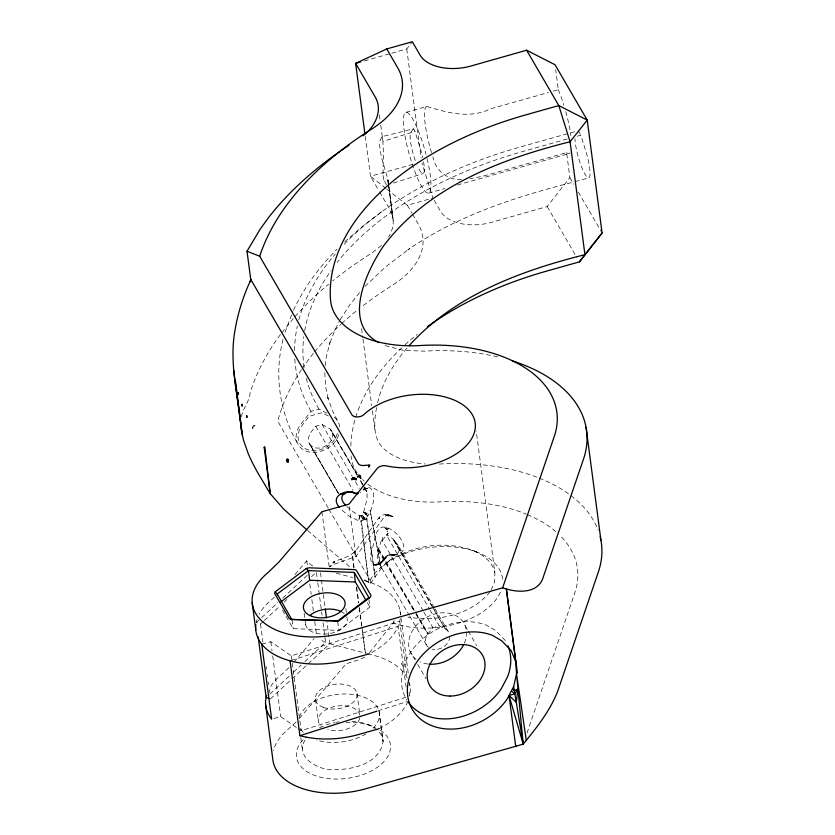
<?xml version="1.0" encoding="UTF-8"?>
<svg xmlns="http://www.w3.org/2000/svg" width="835" height="835" viewBox="0 0 835 835"><rect width="100%" height="100%" fill="white"/><g stroke="black" fill="none" stroke-linecap="round" stroke-linejoin="round"><path stroke-width="0.63" stroke-dasharray="4.17 3.13" d="M324.794 372.807L325.556 386.302L328.426 400.007L327.717 397.283L332.424 410.674L337.757 421.164M423.168 610.938L382.19 540.454L382.294 537.521C380.249 545.245 375.249 554.127 378.359 562.32L408.941 614.779M388.463 183.7L392.909 217.58C394.068 224.229 392.314 231.17 388.651 236.775M388.118 183.742L387.68 178.398L384.319 167.063A22.764 4.394 74.3 0 1 380.416 139.675L382.065 136.637L413.471 128.809L414.964 131.366L420.339 148.64A21.658 4.175 74.3 0 1 422.708 157.512M325.128 365.74L326.339 356.681L329.961 342.433L329.126 345.032L334.595 330.785L339.657 320.692M378.996 711.055L383.067 741.449C380.082 763.169 353.101 769.849 334.459 769.557C318.73 771.039 293.482 757.001 305.673 739.048M334.157 561.642L333.061 562.571L333.666 562.957L334.564 561.444L349.865 555.682L355.23 551.204L356.305 551.131L355.783 551.81L354.541 551.778L353.977 553.292L378.975 517.7C382.367 513.41 388.859 513.942 393.024 516.719L385.885 515.55L385.572 514.673L386.605 515.623L388.807 514.976L386.803 515.268L383.745 517.616L355.877 556.486L332.57 564.857L329.679 566.955L333.061 562.571L334.804 561.965L334.564 561.444L333.77 561.986L332.946 563.5L334.584 562.539L334.438 561.684L333.77 561.986M379.048 518.389L379.664 517.126L378.85 518.639L380.019 517.596L379.153 517.46L378.85 518.639M392.22 516.187L390.686 516.301L390.822 515.498M376.606 407.563C373.871 422.072 372.379 440.389 385.76 450.326C396.875 459.292 411.29 462.872 425.276 463.978M241.534 416.905C242.609 408.127 249.602 401.771 250.124 392.794C256.846 371.491 267.586 351.556 281.04 333.76M263.369 621.376L260.53 624.006L256.303 622.586L257.003 619.445M283.075 339.417C273.995 374.424 279.495 412.688 297.761 443.876M505.29 640.528L495.917 630.707L486.774 625.321A57.521 45.184 -30.2 0 0 404.453 664.242L401.572 676.924A57.521 45.184 -30.2 0 0 406.906 700.116M387.325 555.473C385.112 560.577 376.324 569.543 371.596 562.905C370.041 559.022 370.677 554.67 371.46 550.693C375.009 543.282 373.798 528.67 383.265 526.968C397.377 527.417 416.915 555.578 391.385 554.92L394.141 555.087L388.484 554.899L385.175 557.342M346.838 506.49L352.85 511.636L359.749 515.811L358.528 520.779L349.155 516.155L341.014 509.34M364.352 487.139L367.097 492.347L367.056 499.038L362.995 514.37L362.014 515.581L359.749 515.811M377.587 402.72C382.514 382.138 393.609 363.423 407.438 347.579M285.006 332.424L292.887 311.392M527 733.078L574.835 592.746A143.933 84.596 -7.5 0 0 560.139 535.621M360.261 515.905L358.528 520.779C370.959 524.453 382.159 483.674 364.676 487.473L363.601 489.602A6.764 3.977 -7.5 0 1 362.432 491.063L360.052 492.848M369.446 652.709L393.128 622.868L394.402 620.092M386.094 527.636L385.707 528.534L386.532 529.724L388.859 528.513M293.44 310.244C304.076 287.459 319.283 266.97 337.027 249.227M491.22 589.896L494.685 581.682L494.852 572.601L476.232 431.017M340.21 319.69L349.677 304.973L361.492 290.225M384.716 527.365L385.707 528.534L386.511 527.71L386.532 529.724L387.492 528.012M333.666 562.957L334.438 561.684M281.75 332.821L293.242 318.573M428.449 647.365A12.859 10.103 -30.2 0 1 427.687 634.287L432.885 627.638L439.21 625.864L445.733 629.214A12.859 10.103 -30.2 0 1 449.397 633.661M489.905 591.9C470.846 615.625 436.653 621.804 407.897 617.096M391.803 53.2L406.76 48.983L412.323 41.75M413.471 128.809L410.82 132.264A21.658 4.175 74.3 0 0 415.726 161.76M327.017 413.2L318.949 409.077L311.027 411.311L300.903 424.201A23.004 18.078 -30.2 0 0 308.553 451.818A23.004 18.078 -30.2 0 0 339.334 433.104M357.234 475.021L330.065 428.887L322.101 424.472L315.776 426.257C311.873 430.902 305.735 437.373 309.493 443.896L338.3 493.193M434.19 200.285L440.65 211.391A40.602 23.86 -7.5 0 0 492.942 221.933L547.196 206.537L569.898 177.636L566.61 152.617L483.684 176.008L470.001 178.815M382.19 540.454L388.129 533.325L386.428 535.089L429.503 609.153M377.316 564.804C382.952 560.849 387.054 552.958 395.32 555.056L389.924 554.753M294.995 574.553L306.748 560.807A31.594 18.568 -7.5 0 0 313.856 566.568M293.93 662.218L314.096 638.65M299.4 718.455L346.149 663.794L360.042 659.399L365.866 656.634M364.624 579.751L370.239 583.644C378.046 573.812 383.62 561.788 396.082 556.621C421.247 543.345 452.716 540.986 478.873 552.874M294.964 316.622L303.543 307.374A399.255 234.677 -7.5 0 1 328.666 284.182M288.9 667.739L281.447 674.628A71.132 41.813 -7.5 0 0 269.047 689.178M296.039 722.014L288.597 728.903A71.132 41.813 -7.5 0 0 273.421 750.707M364.958 286.384L385.519 266.939L409.432 248.767L407.897 249.801C457.59 215.378 515.957 196.768 573.969 181.967M381.491 245.5L371.429 253.297A399.255 234.677 -7.5 0 0 332.716 280.863M344.657 241.847L364.488 224.74L382.148 211.495M256.303 622.586L278.013 602.452M282.731 598.079L309.159 573.572M264.309 620.499L279.412 606.492M284.13 602.118L286.958 599.488M311.507 576.734L315.275 573.228M269.945 693.989L289.766 675.609M293.534 672.102L301.091 665.098M304.869 661.602L325.629 642.345L322.905 621.678M270.394 698.895L291.164 679.638M292.104 678.772L329.856 643.754L326.965 621.804M386.845 555.933L384.09 558.438L386.605 556.308M274.475 597.182L271.594 599.739A71.132 41.813 -7.5 0 0 259.184 614.278M382.284 560.796L385.874 557.644M354.541 551.778L355.23 551.204L355.783 551.81M382.482 560.546L385.718 557.916M386.532 529.724L388.317 528.304M282.428 610.124L293.2 628.661L338.843 630.404L369.895 607.076L368.924 599.634M386.302 563.176L390.383 560.139M381.428 562.915L375.166 565.368L381.271 562.978M380.864 562.289L384.434 559.878L381.052 562.122M319.586 727.744L327.236 724.519L334.804 722.557M390.686 516.301L390.331 515.331L388.995 515.936L387.231 514.652L386.438 515.185L388.098 514.965M367.619 488.475L362.129 489.341L370.343 487.64M364.05 489.331L366.638 488.36M393.504 183.042L423.063 173.576M261.772 644.234L270.832 641.729L291.321 655.861L399.767 621.188A74.43 43.754 -7.5 0 0 400.142 619.1M291.3 660.402L398.107 626.386L399.767 621.188L407.24 678.01M298.105 728.6L301.174 730.719L405.925 697.267M378.161 710.783L406.728 701.682M383.004 173.878L383.432 152.085L382.858 141.459L414.964 131.366M373.589 565.044L380.666 563.249M373.454 564.992L379.507 563.249L378.359 562.32M405.946 112.318L426.842 106.442C447.226 112.641 469.552 119.102 490.176 108.936L548.418 92.549M364.363 60.913L390.55 53.544M553.375 91.151L558.333 89.763L555.692 69.743M412.897 164.328L370.5 176.258L365.26 136.491M574.511 131.732L520.163 147.023A330.117 194.044 -7.5 0 0 343.665 244.822M567.247 139.007L522.773 151.511A321.726 189.107 -7.5 0 0 337.204 262.367M577.121 136.22L580.826 135.176L585.857 151.312A23.004 4.436 74.3 0 1 589.75 176.394A23.004 4.436 74.3 0 1 581.577 166.885A23.004 4.436 74.3 0 1 574.971 138.662M428.449 193.146L444.773 188.553M457.329 185.015L569.063 153.577M386.866 189.148L407.334 205.253L432.906 198.062L421.999 163.086M575.2 181.623L588.748 177.813M273.901 718.497L280.685 716.597L297.072 727.89M335.827 722.369L338.916 721.795M393.473 554.931L396.98 554.784L391.886 554.972C407.678 554.064 394.141 536.926 386.428 535.089M461.536 179.473C449.115 180.37 437.091 172.187 433.897 160.038A41.948 8.099 74.3 0 1 432.843 156.876M351.973 721.252L362.223 722.682L372.076 726.116M389.256 554.722L393.546 555.098M388.369 515.811L387.951 514.882L389.841 515.153M387.951 514.882L390.331 515.331M336.328 573.175L352.662 577.496M329.856 643.754L366.294 653.398M367.557 653.721L373.84 655.391A74.43 43.754 -7.5 0 1 407.23 677.926M364.665 489.31L366.325 490.51M363.507 512.314L368.6 513.984L363.569 512.064M385.133 345.648L403.618 350.376L424.504 351.149A170.998 100.513 -7.5 0 1 499.831 357.401M367.264 724.216C374.79 726.961 382.618 732.786 383.067 741.449L379.497 714.864M473.789 550.86C483.267 554.868 492.587 562.028 494.852 572.601M328.291 415.997L321.903 412.73L309.221 416.3L302.406 424.963A20.979 16.481 -30.2 0 0 309.315 450.138A20.979 16.481 -30.2 0 0 337.413 433.219M367.932 515.592L363.402 512.711L367.817 515.873M385.843 188.345L370.5 176.258L378.923 190.745M307.583 530.455L350.857 567.852M386.386 184.796L383.829 179.734M365.647 519.193L362.306 515.425L364.425 519.944L362.014 515.581M309.493 443.896C317.3 454.731 337.632 442.644 331.516 430.63M365.333 519.433L362.306 515.425L365.031 519.61M378.161 550.693L415.632 612.796M416.289 613.902L428.073 633.775L416.352 613.631M363.695 486.012L360.407 480.396L362.286 483.789M362.943 484.916L366.868 491.658L364.3 487.222M394.099 540.464L432.227 606.346M578.217 130.688L580.826 135.176M569.898 177.636L573.76 184.274M578.269 192.019L601.44 231.879M547.196 206.537L576.808 257.462M407.334 205.253L411.874 213.061M412.521 214.167L418.356 224.197A94.731 55.684 -7.5 0 1 392.45 285.257A372.191 218.77 -7.5 0 0 362.16 306.372M379.57 191.862L389.935 209.689L392.909 217.58M465.178 625.801L467.725 630.185M468.362 631.281L476.66 645.549M434.388 607.734L398.055 545.046M435.035 608.851L447.998 631.124M393.462 539.89L433.448 608.652M434.096 609.78L445.243 628.943L432.885 607.483M322.101 424.472L352.13 476.117M355.397 481.722L359.311 488.465M430.15 610.27L439.21 625.864M315.776 426.257L353.038 490.333M423.825 612.055L432.885 627.638M378.61 548.72L415.705 612.514M378.422 549.545L415.381 613.13M416.028 614.247L427.687 634.287M409.588 615.896L427.071 645.966M328.228 508.035L277.731 421.195A364.958 214.512 -7.5 0 1 301.539 369.561M328.886 509.162L370.208 580.221L370.239 583.644M410.027 651.227L415.12 659.994M417.677 664.389L425.965 678.646M367.358 602.713L369.895 607.076M401.176 663.209L403.67 667.509M360.449 480.563L363.663 486.116M394.903 541.174L410.757 569.073M361.148 515.884L363.288 520.403L361.471 515.79M387.179 530.893L387.628 532.02M382.065 136.637L382.858 141.459M370.009 510.519L381.115 568.144L370.135 510.206M366.607 518.305L375.113 577.048L366.795 518.086M353.8 568.04L352.422 554.837L354.123 567.716M356.42 587.297L358.518 602.703M359.217 607.838L361.67 625.812M361.847 627.095L365.344 652.782L361.952 626.991M300.777 737.67L302.333 749.266M406.76 48.983L421.122 158.024M379.403 114.938L380.082 120.073M380.76 125.198L382.628 139.309M388.306 182.447L387.972 179.942L388.672 185.328M400.048 610.876L408.211 672.864M409.567 683.187L409.901 685.775M361.597 328.625L362.776 337.601M362.943 338.885L371.721 405.591M372.4 410.726L375.103 431.246M409.119 692.215L409.62 696.087A74.43 43.754 -7.5 0 0 408.962 682.028M406.102 687.08L398.107 626.386A74.43 43.754 -7.5 0 1 370.396 653.231M349.322 506.688L355.877 556.486M356.67 587.047L358.716 602.515M359.394 607.661L361.785 625.707M345.857 608.652L346.348 612.41M357.036 693.572L359.895 715.282A20.979 12.327 -7.5 0 0 332.601 707.005A20.979 12.327 -7.5 0 0 321.256 726.158M337.695 621.72L338.843 630.404M321.924 511.751L329.178 566.881M320.504 572.726L325.097 607.598M316.444 572.612L317.634 581.651M317.811 582.934L322.06 615.228M306.748 560.807L307.604 567.257M309.816 584.051L311.173 594.374M311.852 599.54L313.386 611.168M314.743 621.501L316.611 635.706M304.149 613.276L305.641 624.549M315.494 699.448L318.354 721.158M292.062 619.977L293.2 628.661M291.321 655.861L301.174 730.719M270.832 641.729L272.022 650.768M272.701 655.924L280.685 716.597M260.53 624.006L262.91 642.084M266.146 666.612L266.49 669.2M267.169 674.367L267.503 676.945M268.181 682.111L268.526 684.7M269.204 689.856L269.548 692.445M388.807 186.351L392.982 218.405M388.014 180.235L393.306 221.703M360.918 520.873L368.799 582.788L361.398 520.8M346.65 616.888A20.979 12.327 -7.5 0 1 327.581 633.89A20.979 12.327 -7.5 0 1 305.725 621.772M342.465 612.326A20.979 12.327 -7.5 0 1 344.27 613.683M363.976 580.492A74.43 43.754 -7.5 0 1 400.414 614.706M407.971 701.285A74.43 43.754 -7.5 0 1 379.09 728.725M325.629 642.345A31.594 18.568 -7.5 0 1 319.847 639.046M359.802 718.069A20.979 12.327 -7.5 0 1 327.706 729.571M373.161 728.214A40.602 23.86 -7.5 0 0 371.011 700.774A40.602 23.86 -7.5 0 0 326.495 696.515L324.961 696.964A40.602 23.86 -7.5 0 0 299.963 715.741M366.012 733.819A40.602 23.86 -7.5 0 1 316.59 740.06M303.303 732.358A40.602 23.86 -7.5 0 1 300.777 729.018M380.123 730.103A47.365 27.837 -7.5 0 1 375.583 768.482A47.365 27.837 -7.5 0 1 311.507 774.118A47.365 27.837 -7.5 0 1 306.476 736.585M346.045 722.609A47.365 27.837 -7.5 0 1 375.312 727.452M500.384 592.182A68.345 40.174 -7.5 0 1 393.128 622.868M370.208 580.221A68.345 40.174 -7.5 0 1 445.911 546.56A68.345 40.174 -7.5 0 1 502.691 581.995M449.835 636.604A12.859 10.103 -30.2 0 1 432.144 649.16M302.197 368.559A364.958 214.512 -7.5 0 1 313.856 352.85M314.649 351.879A364.958 214.512 -7.5 0 1 329.167 335.67A372.191 218.77 -7.5 0 1 340.857 324.304M341.734 323.51A372.191 218.77 -7.5 0 1 358.267 309.42M383.849 179.692A18.819 5.25 -85.3 0 1 383.025 173.847M423.543 161.719A21.658 4.175 74.3 0 1 418.001 167.24M427.113 158.702A41.948 8.099 74.3 0 1 421.007 185.286A41.948 8.099 74.3 0 1 403.712 116.295A41.948 8.099 74.3 0 1 426.007 154.277M431.528 152.648A41.948 8.099 74.3 0 1 426.842 106.442M570.159 152.826A41.948 8.099 74.3 0 1 566.61 152.617M558.333 89.763A41.948 8.099 74.3 0 1 563.896 105.241M565.754 111.546A41.948 8.099 74.3 0 1 570.848 135.604M367.838 484.123A94.731 55.684 -7.5 0 0 441.037 501.835A143.933 84.596 -7.5 0 1 526.248 514.12M364.227 481.096A94.731 55.684 -7.5 0 1 362.578 479.52M357.025 472.808A94.731 55.684 -7.5 0 1 351.065 455.931M350.867 445.973A286.896 168.628 -7.5 0 1 404.182 345.575M405.079 344.761A286.896 168.628 -7.5 0 1 417.26 334.417M439.367 464.041A170.998 100.513 -7.5 0 1 538.011 477.599M539.17 478.058A170.998 100.513 -7.5 0 1 598.163 530.298M527.334 514.569A143.933 84.596 -7.5 0 1 558.281 533.836M311.027 411.311A330.117 194.044 -7.5 0 1 294.786 359.008M294.567 350.512A330.117 194.044 -7.5 0 1 297.354 326.015M298.846 319.878A330.117 194.044 -7.5 0 1 335.221 254.143M318.949 409.077A321.726 189.107 -7.5 0 1 305.652 375.593M304.128 367.483A321.726 189.107 -7.5 0 1 303.794 336.724M304.692 330.743A321.726 189.107 -7.5 0 1 331.025 270.603M334.063 417.072A23.004 18.078 -30.2 0 1 339.845 429.19M415.976 659.222A30.446 23.923 -30.2 0 1 425.986 617.597A30.446 23.923 -30.2 0 1 466.4 630.738M466.504 632.022A30.446 23.923 -30.2 0 1 464.364 643.159M427.77 664.002A30.446 23.923 -30.2 0 1 420.036 661.758M357.119 474.771L330.817 429.785L357.036 474.791M338.363 493.276L310.025 444.533L338.269 493.308M323.573 707.443A20.979 12.327 -7.5 0 0 356.952 696.359A20.979 12.327 -7.5 0 0 328.28 685.744A20.979 12.327 -7.5 0 0 323.573 707.443"/><path stroke-width="1.25" d="M288.117 462.037L288.513 459.532L287.167 459.104L286.739 461.609L288.117 462.037L286.749 460.377L288.117 460.805L287.167 459.104M252.65 428.397L252.661 427.009M337.695 621.72L337.737 620.958L368.84 597.505L354.259 572.434L308.47 570.618L277.22 593.998L277.481 594.906M354.259 572.434L355.324 582.005L366.095 600.532M368.757 598.392L368.84 597.505M512.492 688.791L514.329 690.67L517.961 688.896L516.26 702.287L523.221 744.162L365.532 788.824A71.132 41.813 -7.5 0 1 272.763 758.984L265.624 704.709M233.696 370.302L241.67 431.622L243.465 440.003L248.298 453.812A278.546 77.749 38.2 0 0 258.725 474.384L270.216 493.652L264.768 446.788L264.173 447.309L270.216 493.652L283.483 508.891L306.602 529.609M368.986 465.126L368.715 467.089L369.863 465.105L364.958 465.356A6.774 4.081 -13.6 0 1 358.267 463.54L250.897 279.694C243.256 296.06 237.714 313.407 234.833 331.255C229.197 363.486 237.985 395.707 241.2 427.677L241.67 431.622M235.24 381.553L235.428 380.489L242.421 435.724M354.165 477.724L353.936 478.82L351.639 479.822L352.714 477.526L356.044 478.559L356.399 479.885L352.036 478.549M266.626 695.398L265.707 699.553A71.132 41.813 -7.5 0 0 271.636 719.133L261.772 644.234M515.696 661.644L511.197 650.695L501.825 640.873L492.692 635.487A57.521 45.184 -30.2 0 0 416.769 662.134A57.521 45.184 -30.2 0 0 431.33 725.49A57.521 45.184 -30.2 0 0 507.252 698.843L513.65 686.568L516.531 673.887L515.696 661.644L506.354 588.946L502.639 587.85L344.959 632.523A71.132 41.813 -7.5 0 1 264.549 623.296A71.132 41.813 -7.5 0 1 268.014 572.601L278.817 562.143L321.924 511.751L348.988 504.131L377.263 468.393A6.764 3.977 -7.5 0 1 386.334 465.857A61.571 36.197 -7.5 0 0 467.412 444.45A61.571 36.197 -7.5 0 0 446.683 397.429A61.571 36.197 -7.5 0 0 363.768 414.692A6.764 3.977 -7.5 0 1 357.265 416.936A6.764 3.977 -7.5 0 1 351.838 414.692L259.695 256.251L247.014 251.231L260.165 229.166L268.943 217.11A392.419 230.658 -7.5 0 1 298.45 184.879A399.255 234.677 -7.5 0 1 349.04 145.248M250.291 281.677L250.897 279.694L250.291 281.677L250.824 279.965L247.014 251.231M336.86 621.156L339.417 620.447L370.479 597.119L371.022 595.501L356.451 570.43L355.303 569.668L308.804 567.79L306.247 568.51L275.185 591.838L274.642 593.445L289.223 618.526L291.227 619.413L337.737 620.958L291.227 619.413M502.639 587.85L554.263 436.444A143.933 84.596 -7.5 0 0 420.464 345.523A94.731 55.684 -7.5 0 1 330.493 299.619A286.896 168.628 -7.5 0 1 526.311 114.719L558.803 105.575L587.224 120.094L602.087 232.986L579.375 261.887L546.883 271.031A286.896 168.628 -7.5 0 0 427.363 326.756M513.65 686.568L514.861 693.802L509.016 695.471L516.26 702.287L514.861 693.802L517.961 688.896M358.372 476.054L358.914 475.24L360.323 475.585C360.897 480.897 361.701 477.724 358.372 476.054L357.234 476.921L359.582 476.67L360.323 475.585M579.375 261.887L602.087 232.986M515.738 746.563L509.016 695.471L523.221 744.162C536.487 727.838 550.025 711.003 557.707 691.203L598.33 572.048A170.998 100.513 -7.5 0 0 600.177 536.842M409.108 345.69C454.522 295.287 520.706 270.749 584.938 254.654L570.075 141.762L558.803 105.575L526.614 50.225L472.359 65.621A40.602 23.86 -7.5 0 1 420.078 55.079L412.323 41.75L386.762 48.941L355.637 63.376L364.926 133.924M362.912 135.834C374.675 127.275 383.442 110.585 375.072 96.797L355.637 63.376L360.626 61.967M280.696 602.035L309.681 580.262L355.324 582.005M253.402 425.996L254.696 425.579M352.474 491.773C342.246 491.544 338.185 497.942 345.627 505.144M290.058 660.798L299.922 735.698L376.919 711.169M369.227 653.836L348.529 659.66A71.132 41.813 -7.5 0 1 255.854 624.653M379.09 728.725L358.392 734.56A71.132 41.813 -7.5 0 1 299.922 735.698M345.001 493.527L339.866 494.487L344.803 493.6M350.836 491.94L352.746 491.627M356.044 478.559L353.936 478.82L352.714 477.526M269.34 698.551L266.167 697.486L258.172 636.792M526.614 50.225L555.035 64.744L587.224 120.094L570.075 141.762C500.666 159.078 427.823 186.904 383.432 246.095C366.481 271.166 341.64 323.406 378.881 342.715M511.333 691.015L514.861 693.802M306.247 568.51L308.47 570.618L309.681 580.262M275.185 591.838L277.22 593.998L292.062 619.977M339.292 507.231C331.297 498.088 340.586 491.533 350.335 491.648L355.595 493.6A3.246 1.91 -7.5 0 0 357.944 493.746M264.173 447.309L264.611 447.936M386.762 48.941L397.773 67.896A94.731 55.684 -7.5 0 1 371.867 128.945A372.191 218.77 -7.5 0 0 308.585 179.358A364.947 214.512 -7.5 0 0 259.695 256.251M358.914 475.24L359.582 476.67M526.3 740.457L516.531 673.887L523.221 744.162M586.045 427.269L600.908 540.161M517.418 672.989L506.354 588.946C518.754 592.777 537.761 593.121 542.844 578.311L583.467 459.166A170.998 100.513 -7.5 0 0 512.366 360.908M325.264 608.892L326.454 617.931M252.191 602.672L255.76 629.809M241.085 425.161L241.2 427.677M309.848 615.489A20.979 12.327 -7.5 0 1 341.421 611.721M358.058 492.942A6.764 3.977 -7.5 0 1 353.163 492.64M463.31 645.34A30.446 23.923 -30.2 0 1 428.981 664.128M507.972 645.789A57.521 45.184 -30.2 0 1 507.732 676.402L501.334 688.677A57.521 45.184 -30.2 0 1 408.231 702.099M246.805 415.84L246.847 417.364L246.805 415.84M241.973 404.349L242.025 405.998L241.973 404.349M238.173 392.544L238.226 394.35L238.173 392.544M311.57 616.261A20.979 12.327 -7.5 0 0 344.938 605.177A20.979 12.327 -7.5 0 0 316.277 594.562A20.979 12.327 -7.5 0 0 311.57 616.261M449.908 696.046A30.446 23.923 -30.2 0 0 483.674 657.604A30.446 23.923 -30.2 0 0 434.701 657.302A30.446 23.923 -30.2 0 0 449.908 696.046"/></g></svg>
